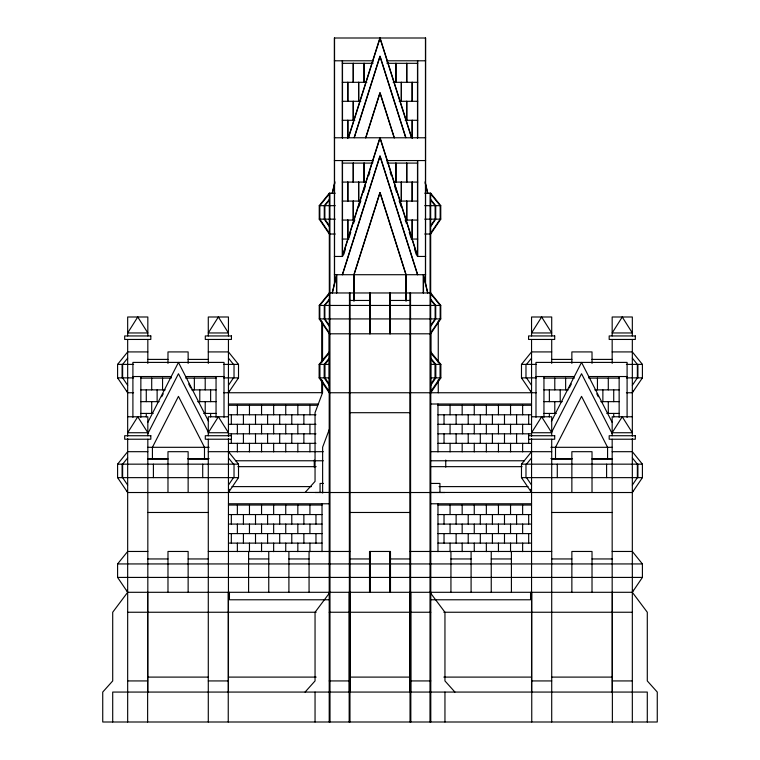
<?xml version="1.0" encoding="UTF-8"?>
<svg xmlns="http://www.w3.org/2000/svg" width="760" height="760" viewBox="0 0 760 760"><rect width="100%" height="100%" fill="white"/><g stroke="black" fill="none" stroke-linecap="round" stroke-linejoin="round"><path stroke-width="1.14" d="M332.187 193.201L334.894 181.782M332.386 193.201L334.818 182.932M332.187 292.97L336.519 274.712L336.519 292.97M332.386 292.97L336.718 274.712L336.718 292.97M348.384 137.503L379.895 38L411.416 137.503M348.584 137.503L380.104 38L411.616 137.503M354.122 137.636L379.895 56.259L405.678 137.636M354.322 137.636L380.104 56.259L405.878 137.636M365.636 137.798L379.895 92.777L394.165 137.798M365.835 137.798L380.104 92.777L394.364 137.798M334.352 256.452L342.503 256.452L380.104 137.779L417.696 256.452L417.696 160.559M343.71 254.562L345.458 249.023M348.973 237.937L350.74 232.351M353.571 223.411L354.635 220.067M358.881 206.663L360.648 201.077M363.479 192.137L365.247 186.552M368.79 175.38L369.854 172.026M342.304 274.712L379.895 156.028L417.497 274.712M342.503 274.712L380.104 156.028L417.696 274.712M229.159 390.621L228.446 392.749L223.696 392.749M147.829 451.687L127.67 451.687L117.591 464.16L117.591 477.641L127.67 492.518L228.446 492.518L229.52 489.336M431.509 390.621L430.787 392.749L329.213 392.749L319.133 377.872L319.133 364.391L329.213 351.918M626.401 392.749L632.329 392.749L633.051 390.621M531.553 451.687L521.483 464.16L521.483 477.641L531.553 492.518L632.329 492.518L633.051 490.399M633.051 590.168L632.329 592.297L647.292 612.246L647.292 680.931L657.267 692.065L657.267 722L102.733 722L102.733 692.065L112.708 680.931L112.708 612.246L127.67 592.297L632.329 592.297L642.409 577.419L642.409 563.939L632.329 551.466L612.17 551.466M328.387 295.194L329.213 292.97L430.787 292.97L431.613 295.194M329.279 429.447L322.63 447.184L322.63 492.955M147.791 422.427L178.457 362.406L208.591 421.382M161.709 396.748L163.219 393.803M147.839 433.647L178.457 373.73L208.534 432.592M551.408 421.382L581.542 362.406L612.208 422.427M569.316 387.913L571.32 383.99M551.466 432.592L581.542 373.73L612.161 433.647M228.446 385.31L233.482 377.872M208.287 351.918L228.446 351.918L238.516 364.391L238.516 377.872L228.446 392.749L322.097 392.673M228.446 485.079L233.482 477.641M228.446 492.518L238.516 477.641L238.516 464.16L228.446 451.687M430.72 225.663L435.128 219.155L435.128 205.666L430.806 200.326M430.683 226.594L435.727 219.155L435.727 205.666L430.683 199.434M430.084 234.023L440.163 219.155L440.163 205.666L430.084 193.201L429.989 722M424.755 193.201L430.683 193.201L440.762 205.666L440.762 219.155L430.683 234.023L424.755 234.023M430.72 325.432L435.128 318.924L435.128 305.444L430.806 300.095M430.683 326.363L435.727 318.924L435.727 305.444L430.683 299.212M430.084 333.801L440.163 318.924L440.163 305.444L430.084 292.97M430.683 292.97L440.762 305.444L440.762 318.924L430.683 333.801L329.317 333.801L319.238 318.924L319.238 305.444L329.317 292.97M430.616 384.38L435.024 377.872L435.024 364.391L430.711 359.043M430.787 385.31L435.822 377.872L435.822 364.391L430.787 358.15M430.616 391.818L440.068 377.872L440.068 364.391L430.711 352.811M430.787 351.918L440.866 364.391L440.866 377.872L430.787 392.749L536.303 392.749M632.329 385.31L637.364 377.872L637.364 364.391L632.329 358.15M632.329 392.749L642.409 377.872L642.409 364.391L632.329 351.918L612.17 351.918M632.329 485.079L637.364 477.641L637.364 464.16L632.329 457.928M632.329 492.518L642.409 477.641L642.409 464.16L632.329 451.687L612.17 451.687M330.011 592.297L315.048 612.246L315.048 680.931L305.073 692.065M133.599 392.749L127.67 392.749L117.591 377.872L117.591 364.391L127.67 351.918L147.829 351.918M127.67 358.15L122.635 364.391L122.635 377.872L127.67 385.31M335.245 234.023L329.317 234.023L319.238 219.155L319.238 205.666L329.317 193.201L335.245 193.201M329.317 199.434L324.273 205.666L324.273 219.155L329.317 226.594M329.194 200.326L324.872 205.666L324.872 219.155L329.279 225.663M127.67 457.928L122.635 464.16L122.635 477.641L127.67 485.079M329.916 292.97L319.837 305.444L319.837 318.924L329.916 333.801M329.317 299.212L324.273 305.444L324.273 318.924L329.317 326.363M329.194 300.095L324.872 305.444L324.872 318.924L329.279 325.432M126.948 590.168L127.67 592.297L117.591 577.419L117.591 563.939L127.67 551.466L147.829 551.466M329.289 352.811L319.931 364.391L319.931 377.872L329.384 391.818M329.213 358.15L324.178 364.391L324.178 377.872L329.213 385.31M329.289 359.043L324.976 364.391L324.976 377.872L329.384 384.38M530.841 390.621L531.553 392.749L521.483 377.872L521.483 364.391L531.553 351.918L551.712 351.918M526.519 364.391L531.553 358.15M526.519 464.16L531.553 457.928M305.073 492.518L315.048 481.384L315.048 412.699L322.534 392.749L322.534 381.007M334.352 60.791L372.884 60.791M387.115 60.791L425.647 60.791M342.304 63.318L372.884 63.318M387.115 63.318L417.696 63.318M342.304 82.308L366.861 82.308M393.138 82.308L417.696 82.308M342.304 101.298L360.848 101.298M399.152 101.298L417.696 101.298M342.304 120.289L354.834 120.289M405.166 120.289L417.696 120.289M334.352 137.779L425.647 137.779M334.352 160.559L372.884 160.559M387.115 160.559L425.647 160.559M342.304 163.096L371.792 163.096M388.208 163.096L417.696 163.096M342.304 182.086L365.978 182.086M394.022 182.086L417.696 182.086M342.304 201.077L360.848 201.077M399.152 201.077L417.696 201.077M319.238 205.666L335.245 205.666M424.755 205.666L440.762 205.666M319.238 219.155L335.245 219.155M424.755 219.155L440.762 219.155M342.304 220.067L354.834 220.067M405.166 220.067L417.696 220.067M342.304 239.058L348.821 239.058M411.179 239.058L417.696 239.058M342.304 160.559L342.304 256.452L379.895 137.779L417.497 256.452L425.647 256.452M334.352 274.712L425.647 274.712M349.467 300.456L370.224 300.456M389.776 300.456L410.533 300.456M319.238 305.444L440.762 305.444M319.238 318.924L440.762 318.924M147.829 359.404L167.979 359.404M188.138 359.404L208.287 359.404M551.712 359.404L571.862 359.404M592.021 359.404L612.17 359.404M117.591 364.391L133.599 364.391M223.696 364.391L238.516 364.391M319.133 364.391L329.213 364.391M430.787 364.391L440.866 364.391M521.483 364.391L536.303 364.391M626.401 364.391L642.409 364.391M132.905 376.533L171.237 376.533L171.237 378.1M185.677 376.533L224.01 376.533M535.99 376.533L574.322 376.533M627.095 376.533L588.762 376.533L588.762 378.1M117.591 377.872L133.599 377.872M223.696 377.872L238.516 377.872M319.133 377.872L329.213 377.872M430.787 377.872L440.866 377.872M521.483 377.872L536.303 377.872M626.401 377.872L642.409 377.872M140.857 378.1L170.155 378.1M185.677 378.1L216.049 378.1M543.951 378.1L574.322 378.1M589.846 378.1L619.144 378.1M140.857 389.88L165.224 389.88M191.691 389.88L216.049 389.88M543.951 389.88L568.309 389.88M594.776 389.88L619.144 389.88M140.857 401.651L159.21 401.651M197.704 401.651L216.049 401.651M543.951 401.651L562.295 401.651M600.789 401.651L619.144 401.651M228.446 404.006L318.459 404.006M430.787 404.006L531.553 404.006M228.446 405.27L317.623 405.27M437.978 405.27L531.553 405.27M350.17 412.699L409.83 412.699M140.857 413.43L153.188 413.43M203.718 413.43L216.049 413.43M543.951 413.43L556.282 413.43M606.812 413.43L619.144 413.43M228.446 414.779L315.97 414.779M437.978 414.779L531.553 414.779M127.67 416.774L147.829 416.774L147.829 435.727M228.446 416.774L208.287 416.774L208.287 435.727M531.553 416.774L551.712 416.774L551.712 435.727M632.329 416.774L612.17 416.774L612.17 435.727M228.446 424.298L315.97 424.298M437.978 424.298L531.553 424.298M228.446 433.817L315.97 433.817M437.978 433.817L531.553 433.817M228.446 443.337L315.97 443.337M437.978 443.337L531.553 443.337M147.801 447.308L209.114 447.308M550.886 447.308L612.199 447.308M208.287 451.687L323.285 451.687M430.787 451.687L551.712 451.687M147.801 458.631L167.808 458.631M187.919 458.631L209.114 458.631M550.886 458.631L572.081 458.631M592.192 458.631L612.199 458.631M147.829 459.173L167.979 459.173M188.138 459.173L208.287 459.173M551.712 459.173L571.862 459.173M592.021 459.173L612.17 459.173M235.552 460.769L323.285 460.769M430.787 460.769L524.447 460.769M117.591 464.16L238.516 464.16M521.483 464.16L642.409 464.16M237.927 466.659L316.169 466.659M430.787 466.659L522.072 466.659M117.591 477.641L238.516 477.641M521.483 477.641L642.409 477.641M323.503 483.436L320.065 483.436L320.065 492.518M430.787 483.436L439.935 483.436L439.935 492.518M231.999 486.609L311.429 486.609M439.08 486.609L528 486.609M228.446 492.451L329.213 492.451M430.787 492.451L531.553 492.451M315.048 492.518L323.503 492.518M329.213 492.518L444.952 492.518M228.446 503.775L329.213 503.775M430.787 503.775L531.553 503.775M228.446 505.039L322.022 505.039M437.978 505.039L531.553 505.039M147.829 512.477L208.287 512.477M350.17 512.477L409.83 512.477M551.712 512.477L612.17 512.477M228.446 514.558L322.022 514.558M437.978 514.558L531.553 514.558M228.446 524.077L322.022 524.077M437.978 524.077L531.553 524.077M228.446 533.596L322.022 533.596M437.978 533.596L531.553 533.596M228.446 543.115L322.022 543.115M437.978 543.115L531.553 543.115M208.287 551.466L350.17 551.466M409.83 551.466L551.712 551.466M147.829 558.952L167.979 558.952M188.138 558.952L208.287 558.952M248.596 558.952L268.755 558.952M288.904 558.952L309.063 558.952M350.17 558.952L370.32 558.952M389.68 558.952L409.83 558.952M450.936 558.952L471.095 558.952M491.245 558.952L511.404 558.952M551.712 558.952L571.862 558.952M592.021 558.952L612.17 558.952M117.591 563.939L642.409 563.939M117.591 577.419L642.409 577.419M329.213 599.773L229.444 599.773L229.444 592.297M430.787 599.773L530.556 599.773L530.556 592.297M127.67 612.246L147.63 612.246M147.829 612.246L228.247 612.246M228.446 612.246L316.169 612.246M329.213 612.246L349.97 612.246M350.17 612.246L409.83 612.246M410.029 612.246L430.787 612.246M443.83 612.246L531.553 612.246M531.753 612.246L612.17 612.246M612.37 612.246L632.329 612.246M147.829 677.103L208.287 677.103M228.446 677.103L316.169 677.103M350.17 677.103L409.83 677.103M443.83 677.103L531.553 677.103M551.712 677.103L612.17 677.103M127.67 680.931L147.63 680.931M208.287 680.931L228.247 680.931M329.213 680.931L349.97 680.931M410.029 680.931L430.787 680.931M531.753 680.931L551.712 680.931M612.37 680.931L632.329 680.931M454.926 692.065L444.952 680.931L444.952 612.246L429.989 592.297M228.446 358.15L233.482 364.391M228.446 457.928L233.482 464.16M526.519 377.872L531.553 385.31M526.519 477.641L531.553 485.079M329.916 234.023L319.837 219.155L319.837 205.666L329.916 193.201L330.011 722M596.781 393.803L598.291 396.748M188.679 383.99L190.684 387.913M530.48 489.336L531.553 492.518M328.491 390.621L329.213 392.749M126.948 390.621L127.67 392.749M126.948 490.399L127.67 492.518M390.146 172.026L391.21 175.38M394.753 186.552L396.52 192.137M399.351 201.077L401.118 206.663M405.365 220.067L406.429 223.411M409.26 232.351L411.027 237.937M414.542 249.023L416.29 254.562M425.106 181.782L427.813 193.201M425.182 182.932L427.614 193.201M427.813 292.97L423.481 274.712L423.481 292.97M427.614 292.97L423.282 274.712L423.282 292.97M647.292 722L647.292 692.065L112.708 692.065L112.708 722M637.906 364.401L637.906 377.872M637.906 464.18L637.906 477.641M632.329 335.948L632.329 316.996L612.17 316.996L612.17 335.948M632.329 339.445L632.329 436.173M632.329 438.52L632.329 722M627.095 417.335L627.095 362.406L535.99 362.406L535.99 417.335M619.144 376.533L619.144 417.335M613.719 389.88L613.719 401.651M613.719 413.43L613.719 416.955M612.37 592.297L612.37 722M612.17 339.445L612.17 363.394M612.17 439.223L612.17 692.065M608.294 378.1L608.294 389.88M608.294 401.651L608.294 413.43M607.572 458.631L607.572 447.308L581.542 396.368L555.512 447.308L555.512 458.631M606.594 464.18L606.594 477.641M602.87 389.88L602.87 401.651M597.445 378.1L597.445 389.88M592.021 363.394L592.021 351.918L571.862 351.918L571.862 363.394M592.021 492.518L592.021 451.687L571.862 451.687L571.862 492.518M592.021 592.297L592.021 551.466L571.862 551.466L571.862 592.297M565.639 378.1L565.639 389.88M560.215 389.88L560.215 401.651M557.289 464.18L557.289 477.641M554.79 378.1L554.79 389.88M554.79 401.651L554.79 413.43M551.712 335.948L551.712 316.996L531.553 316.996L531.553 335.948M551.712 339.445L551.712 363.394M551.712 439.223L551.712 722M549.366 389.88L549.366 401.651M549.366 413.43L549.366 416.955M543.951 376.533L543.951 417.335M531.753 592.297L531.753 722M531.553 339.445L531.553 436.363M531.553 438.52L531.553 692.065M528.675 414.779L528.675 424.298M528.675 433.817L528.675 435.936M528.675 439.109L528.675 443.337M528.675 514.558L528.675 524.077M528.675 533.596L528.675 543.115M525.977 364.401L525.977 377.872M525.977 464.18L525.977 477.641M522.633 405.27L522.633 414.779M522.633 424.298L522.633 433.817M522.633 443.337L522.633 451.887M522.633 505.039L522.633 514.558M522.633 524.077L522.633 533.596M522.633 543.115L522.633 551.656M516.582 414.779L516.582 424.298M516.582 433.817L516.582 443.337M516.582 514.558L516.582 524.077M516.582 533.596L516.582 543.115M511.404 551.466L511.404 592.297M510.539 405.27L510.539 414.779M510.539 424.298L510.539 433.817M510.539 443.337L510.539 451.887M510.539 505.039L510.539 514.558M510.539 524.077L510.539 533.596M510.539 543.115L510.539 551.656M504.488 414.779L504.488 424.298M504.488 433.817L504.488 443.337M504.488 514.558L504.488 524.077M504.488 533.596L504.488 543.115M498.446 405.27L498.446 414.779M498.446 424.298L498.446 433.817M498.446 443.337L498.446 451.887M498.446 505.039L498.446 514.558M498.446 524.077L498.446 533.596M498.446 543.115L498.446 551.656M492.404 414.779L492.404 424.298M492.404 433.817L492.404 443.337M492.404 514.558L492.404 524.077M492.404 533.596L492.404 543.115M491.245 551.466L491.245 592.297M486.352 405.27L486.352 414.779M486.352 424.298L486.352 433.817M486.352 443.337L486.352 451.887M486.352 505.039L486.352 514.558M486.352 524.077L486.352 533.596M486.352 543.115L486.352 551.656M480.31 414.779L480.31 424.298M480.31 433.817L480.31 443.337M480.31 514.558L480.31 524.077M480.31 533.596L480.31 543.115M474.259 405.27L474.259 414.779M474.259 424.298L474.259 433.817M474.259 443.337L474.259 451.887M474.259 505.039L474.259 514.558M474.259 524.077L474.259 533.596M474.259 543.115L474.259 551.656M471.095 551.466L471.095 592.297M468.217 414.779L468.217 424.298M468.217 433.817L468.217 443.337M468.217 514.558L468.217 524.077M468.217 533.596L468.217 543.115M462.166 405.27L462.166 414.779M462.166 424.298L462.166 433.817M462.166 443.337L462.166 451.887M462.166 505.039L462.166 514.558M462.166 524.077L462.166 533.596M462.166 543.115L462.166 551.656M456.123 414.779L456.123 424.298M456.123 433.817L456.123 443.337M456.123 514.558L456.123 524.077M456.123 533.596L456.123 543.115M450.936 551.466L450.936 592.297M450.072 405.27L450.072 414.779M450.072 424.298L450.072 433.817M450.072 443.337L450.072 451.887M450.072 505.039L450.072 514.558M450.072 524.077L450.072 533.596M450.072 543.115L450.072 551.656M445.749 460.066L445.749 467.172M444.952 692.065L444.952 722M444.03 414.779L444.03 424.298M444.03 433.817L444.03 443.337M444.03 514.558L444.03 524.077M444.03 533.596L444.03 543.115M438.263 321.147L438.263 362.226M438.263 379.838L438.263 392.749M437.978 404.006L437.978 451.887M437.978 503.775L437.978 551.656M430.787 332.88L430.787 722M430.683 193.201L430.683 392.749M425.552 285.313L425.647 38L334.352 38L334.447 285.313M425.448 38L425.448 274.712M417.696 60.791L417.696 137.74M417.497 60.791L417.497 138.092M417.497 160.559L417.497 256.452M412.272 82.308L412.272 101.298M412.272 120.289L412.272 138.092M412.272 182.086L412.272 201.077M412.272 220.067L412.272 239.058M412.072 82.308L412.072 101.298M412.072 120.289L412.072 138.092M412.072 182.086L412.072 201.077M412.072 220.067L412.072 239.058M410.827 592.297L410.827 722M410.533 292.97L410.628 692.065M410.029 592.297L410.029 722M409.934 292.97L409.934 392.749M409.83 392.749L409.83 692.065M406.847 63.318L406.847 82.308M406.847 101.298L406.847 120.289M406.847 163.096L406.847 182.086M406.847 201.077L406.847 220.067M406.647 63.318L406.647 82.308M406.647 101.298L406.647 120.289M406.647 163.096L406.647 182.086M406.647 201.077L406.647 220.067M406.125 300.96L406.125 274.712L380.104 192.546L354.074 274.712L354.074 300.96M405.925 300.96L405.925 274.712L379.895 192.546L353.875 274.712L353.875 300.96M401.432 82.308L401.432 101.298M401.432 182.086L401.432 201.077M401.233 82.308L401.233 101.298M401.233 182.086L401.233 201.077M396.007 63.318L396.007 82.308M396.007 163.096L396.007 182.086M395.808 63.318L395.808 82.308M395.808 163.096L395.808 182.086M390.478 592.297L390.478 551.466L369.522 551.466L369.522 592.297M390.374 292.97L390.374 333.801M389.776 292.97L389.776 333.801M389.68 551.466L389.68 592.297M387.315 60.791L387.315 63.318M387.315 160.559L387.315 163.096M372.685 60.791L372.685 63.318M372.685 160.559L372.685 163.096M370.32 551.466L370.32 592.297M370.224 292.97L370.224 333.801M369.626 292.97L369.626 333.801M364.192 63.318L364.192 82.308M364.192 163.096L364.192 182.086M363.992 63.318L363.992 82.308M363.992 163.096L363.992 182.086M358.767 82.308L358.767 101.298M358.767 182.086L358.767 201.077M358.568 82.308L358.568 101.298M358.568 182.086L358.568 201.077M353.352 63.318L353.352 82.308M353.352 101.298L353.352 120.289M353.352 163.096L353.352 182.086M353.352 201.077L353.352 220.067M353.153 63.318L353.153 82.308M353.153 101.298L353.153 120.289M353.153 163.096L353.153 182.086M353.153 201.077L353.153 220.067M350.065 292.97L350.17 692.065M349.97 592.297L349.97 722M349.467 292.97L349.467 392.749M349.372 392.749L349.372 692.065M349.173 592.297L349.173 722M347.928 82.308L347.928 101.298M347.928 120.289L347.928 138.092M347.928 182.086L347.928 201.077M347.928 220.067L347.928 239.058M347.728 82.308L347.728 101.298M347.728 120.289L347.728 138.092M347.728 182.086L347.728 201.077M347.728 220.067L347.728 239.058M342.503 60.791L342.503 138.092M342.503 160.559L342.503 256.452M342.304 60.791L342.304 137.74M334.552 38L334.552 274.712M329.317 193.201L329.317 392.749M329.213 332.88L329.213 722M322.534 322.316L322.534 361.057M322.022 503.775L322.022 551.656M321.736 321.147L321.736 362.226M321.736 379.838L321.736 392.749M315.97 514.558L315.97 524.077M315.97 533.596L315.97 543.115M315.048 692.065L315.048 722M314.25 460.066L314.25 467.172M309.928 405.27L309.928 414.779M309.928 424.298L309.928 433.817M309.928 443.337L309.928 451.887M309.928 505.039L309.928 514.558M309.928 524.077L309.928 533.596M309.928 543.115L309.928 551.656M309.063 551.466L309.063 592.297M303.876 414.779L303.876 424.298M303.876 433.817L303.876 443.337M303.876 514.558L303.876 524.077M303.876 533.596L303.876 543.115M297.834 405.27L297.834 414.779M297.834 424.298L297.834 433.817M297.834 443.337L297.834 451.887M297.834 505.039L297.834 514.558M297.834 524.077L297.834 533.596M297.834 543.115L297.834 551.656M291.783 414.779L291.783 424.298M291.783 433.817L291.783 443.337M291.783 514.558L291.783 524.077M291.783 533.596L291.783 543.115M288.904 551.466L288.904 592.297M285.741 405.27L285.741 414.779M285.741 424.298L285.741 433.817M285.741 443.337L285.741 451.887M285.741 505.039L285.741 514.558M285.741 524.077L285.741 533.596M285.741 543.115L285.741 551.656M279.69 414.779L279.69 424.298M279.69 433.817L279.69 443.337M279.69 514.558L279.69 524.077M279.69 533.596L279.69 543.115M273.647 405.27L273.647 414.779M273.647 424.298L273.647 433.817M273.647 443.337L273.647 451.887M273.647 505.039L273.647 514.558M273.647 524.077L273.647 533.596M273.647 543.115L273.647 551.656M268.755 551.466L268.755 592.297M267.596 414.779L267.596 424.298M267.596 433.817L267.596 443.337M267.596 514.558L267.596 524.077M267.596 533.596L267.596 543.115M261.554 405.27L261.554 414.779M261.554 424.298L261.554 433.817M261.554 443.337L261.554 451.887M261.554 505.039L261.554 514.558M261.554 524.077L261.554 533.596M261.554 543.115L261.554 551.656M255.512 414.779L255.512 424.298M255.512 433.817L255.512 443.337M255.512 514.558L255.512 524.077M255.512 533.596L255.512 543.115M249.46 405.27L249.46 414.779M249.46 424.298L249.46 433.817M249.46 443.337L249.46 451.887M249.46 505.039L249.46 514.558M249.46 524.077L249.46 533.596M249.46 543.115L249.46 551.656M248.596 551.466L248.596 592.297M243.418 414.779L243.418 424.298M243.418 433.817L243.418 443.337M243.418 514.558L243.418 524.077M243.418 533.596L243.418 543.115M237.367 405.27L237.367 414.779M237.367 424.298L237.367 433.817M237.367 443.337L237.367 451.887M237.367 505.039L237.367 514.558M237.367 524.077L237.367 533.596M237.367 543.115L237.367 551.656M234.023 364.401L234.023 377.872M234.023 464.18L234.023 477.641M231.325 414.779L231.325 424.298M231.325 433.817L231.325 435.936M231.325 439.109L231.325 443.337M231.325 514.558L231.325 524.077M231.325 533.596L231.325 543.115M228.446 335.948L228.446 316.996L208.287 316.996L208.287 335.948M228.446 339.445L228.446 436.363M228.446 438.52L228.446 692.065M228.247 592.297L228.247 722M224.01 417.335L224.01 362.406L132.905 362.406L132.905 417.335M216.049 376.533L216.049 417.335M210.634 389.88L210.634 401.651M210.634 413.43L210.634 416.955M208.287 339.445L208.287 363.394M208.287 439.223L208.287 722M205.209 378.1L205.209 389.88M205.209 401.651L205.209 413.43M204.487 458.631L204.487 447.308L178.457 396.368L152.427 447.308L152.427 458.631M202.711 464.18L202.711 477.641M199.785 389.88L199.785 401.651M194.361 378.1L194.361 389.88M188.138 363.394L188.138 351.918L167.979 351.918L167.979 363.394M188.138 492.518L188.138 451.687L167.979 451.687L167.979 492.518M188.138 592.297L188.138 551.466L167.979 551.466L167.979 592.297M162.555 378.1L162.555 389.88M157.13 389.88L157.13 401.651M153.406 464.18L153.406 477.641M151.706 378.1L151.706 389.88M151.706 401.651L151.706 413.43M147.829 335.948L147.829 316.996L127.67 316.996L127.67 335.948M147.829 339.445L147.829 363.394M147.829 439.223L147.829 692.065M147.63 592.297L147.63 722M146.281 389.88L146.281 401.651M146.281 413.43L146.281 416.955M140.857 376.533L140.857 417.335M127.67 339.445L127.67 436.173M127.67 438.52L127.67 722M122.094 364.401L122.094 377.872M122.094 464.18L122.094 477.641M137.75 316.996L127.67 332.956L147.829 332.956L137.75 316.996M137.75 416.774L127.67 432.734L147.829 432.734L137.75 416.774M218.367 316.996L208.287 332.956L228.446 332.956L218.367 316.996M218.367 416.774L208.287 432.734L228.446 432.734L218.367 416.774M541.633 316.996L531.553 332.956L551.712 332.956L541.633 316.996M541.633 416.774L531.553 432.734L551.712 432.734L541.633 416.774M622.25 316.996L612.17 332.956L632.329 332.956L622.25 316.996M622.25 416.774L612.17 432.734L632.329 432.734L622.25 416.774M150.822 335.948L124.678 335.948L124.678 339.445L150.822 339.445L150.822 335.948M231.439 335.948L205.295 335.948L205.295 339.445L231.439 339.445L231.439 335.948M554.705 335.948L528.561 335.948L528.561 339.445L554.705 339.445L554.705 335.948M635.322 335.948L609.178 335.948L609.178 339.445L635.322 339.445L635.322 335.948M150.822 435.727L124.678 435.727L124.678 439.223L150.822 439.223L150.822 435.727M231.439 435.727L205.295 435.727L205.295 439.223L231.439 439.223L231.439 435.727M554.705 435.727L528.561 435.727L528.561 439.223L554.705 439.223L554.705 435.727M635.322 435.727L609.178 435.727L609.178 439.223L635.322 439.223L635.322 435.727"/></g></svg>
